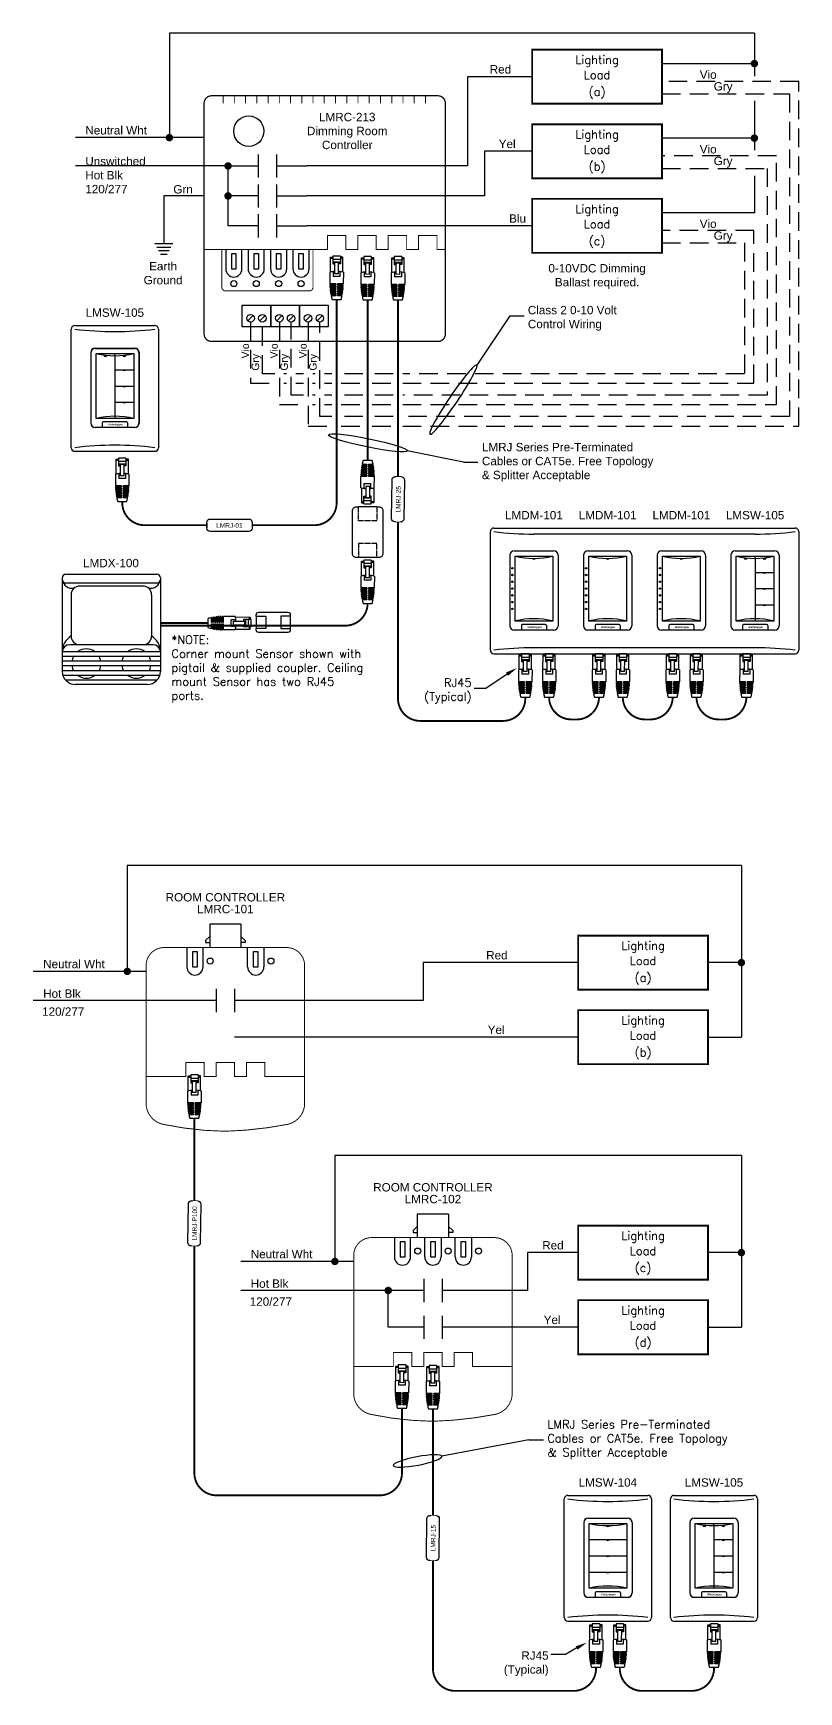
# Model space of a CAD drawing. Header units: inches. Extents: x 59 to 3361, y -1026 to 1732.
# Drawn here: x 1146.4 to 1352.3, y 31.7 to 477.8 of the extents above; entities that cross this region are included whole.
import ezdxf
from ezdxf.enums import TextEntityAlignment as Align

# ---------------------------------------------------------------- set-up
doc = ezdxf.new("R2010")
doc.units = ezdxf.units.IN
doc.header["$MEASUREMENT"] = 0
doc.linetypes.add('HIDDEN', pattern=[0.375, 0.25, -0.125])
doc.layers.add('WS_DETAIL', color=7, linetype='Continuous')
doc.styles.add('ARIAL', font='arial.ttf')
doc.styles.add('ROMANS', font='ROMANS.shx', dxfattribs={"height": 0.0625})

# ---------------------------------------------------------------- blocks, each defined once
blk = doc.blocks.new('*U122')
at = {"layer": 'WS_DETAIL', "const_width": 0.5}
for points in [[(0, 101.42), (0, 6)], [(55.84, 6), (55.84, 23.42)], [(6, 0), (49.84, 0)]]:
    blk.add_lwpolyline(points, dxfattribs=at)
for points in [[(0, 6, 0.414214), (6, 0)], [(49.84, 0, 0.414214), (55.84, 6)]]:
    blk.add_lwpolyline(points, format="xyb", dxfattribs=at)
blk = doc.blocks.new('*U123')
at = {"layer": 'WS_DETAIL', "const_width": 0.5}
for points in [[(0, 75.86), (0, 6)], [(43.86, 6), (43.86, 6.36)], [(6, 0), (37.86, 0)]]:
    blk.add_lwpolyline(points, dxfattribs=at)
for points in [[(0, 6, 0.414214), (6, 0)], [(37.86, 0, 0.414214), (43.86, 6)]]:
    blk.add_lwpolyline(points, format="xyb", dxfattribs=at)
blk = doc.blocks.new('A$C467F20F6')
at = {"linetype": 'Continuous'}
blk.add_line((36.48, 7.37), (13.08, 2.91), dxfattribs=at)
blk.add_line((36.48, 7.37), (40.37, 7.37))
at = {"extrusion": (0, 0, -1)}
blk.add_ellipse((6.54, 1.66), major_axis=(6.54, 1.25), ratio=0.168693, dxfattribs=at)
at = {"linetype": 'Continuous', "insert": (41.44, 7.37), "char_height": 2.25, "width": 57.7611, "attachment_point": 4, "style": 'ROMANS'}
blk.add_mtext('LMRJ Series Pre-Terminated \\PCables or CAT5e. Free Topology \\P& Splitter Acceptable', dxfattribs=at)
blk = doc.blocks.new('*U218')
for p, q in [((-4.19, 55.74), (-4.19, 49.41)), ((4.2, 55.74), (-4.19, 55.74)), ((4.2, 55.74), (4.2, 49.41)), ((-10.35, 49.41), (-10.35, 44.2)), ((-5.98, 44.2), (-5.98, 49.41)), ((-4.19, 52.35), (-5.3, 51.32)), ((-5.3, 51.32), (-5.3, 50.75)), ((-5.3, 50.75), (-4.19, 50.75)), ((4.2, 52.35), (5.32, 51.32)), ((5.32, 50.75), (4.2, 50.75)), ((5.32, 51.32), (5.32, 50.75)), ((6, 44.2), (6, 49.41)), ((10.36, 49.41), (10.36, 44.2)), ((-2.47, 38.28), (-2.47, 32.07)), ((-2.47, 38.28), (-2.47, 32.07)), ((2.48, 38.28), (2.48, 32.07)), ((2.48, 38.28), (2.48, 32.07))]:
    blk.add_line(p, q)
at = {"linetype": 'Continuous', "const_width": 0.25}
blk.add_lwpolyline([(0, 0, -0.048346), (-16.8, 1.88, -0.329956), (-21.3, 7.15), (-21.3, 44.59, -0.414214), (-16.48, 49.41), (16.5, 49.41, -0.414214), (21.32, 44.59), (21.32, 37.07), (21.32, 22.53), (21.32, 7.15, -0.329956), (16.82, 1.88, -0.0415), (0, 0, -0.024292)], format="xyb", dxfattribs=at)
for points in [[(-8.83, 44.2), (-7.5, 44.2), (-7.5, 48.23), (-8.83, 48.23)], [(7.52, 44.2), (8.84, 44.2), (8.84, 48.23), (7.52, 48.23)]]:
    blk.add_lwpolyline(points, close=True)
for points in [[(-2.47, 35.18), (-12, 35.18)], [(12.01, 35.18), (2.48, 35.18), (2.48, 35.18)]]:
    blk.add_lwpolyline(points)
at = {"const_width": 0.25}
blk.add_lwpolyline([(-21.3, 14.72), (-10.64, 14.72), (-10.64, 18.51), (-5.69, 18.51), (-5.69, 14.72), (-2.47, 14.72), (-2.47, 18.51), (2.49, 18.51), (2.49, 14.72), (5.7, 14.72), (5.7, 18.51), (10.66, 18.51), (10.66, 14.72), (21.32, 14.72)], dxfattribs=at)
for centre in [(-4.08, 45.77), (12.27, 45.77)]:
    blk.add_circle(centre, 0.82)
for centre in [(-8.17, 44.2), (8.18, 44.2)]:
    blk.add_arc(centre, 2.18, 180, 0)
at = {"char_height": 2.25, "width": 40.9705, "attachment_point": 2, "style": 'ARIAL'}
for s, insert in [('ROOM CONTROLLER', (0.01, 64.06)), ('LMRC-101', (0.01, 60.89))]:
    blk.add_mtext(s, dxfattribs=dict(at, insert=insert))
blk = doc.blocks.new('*U217')
for p, q in [((-4.19, 55.74), (-4.19, 49.41)), ((4.2, 55.74), (-4.19, 55.74)), ((4.2, 55.74), (4.2, 49.41)), ((-10.35, 49.41), (-10.35, 44.2)), ((-5.98, 44.2), (-5.98, 49.41)), ((-4.19, 52.35), (-5.3, 51.32)), ((-5.3, 51.32), (-5.3, 50.75)), ((-5.3, 50.75), (-4.19, 50.75)), ((-2.17, 44.2), (-2.17, 49.41)), ((2.19, 49.41), (2.19, 44.2)), ((4.2, 52.35), (5.32, 51.32)), ((5.32, 50.75), (4.2, 50.75)), ((5.32, 51.32), (5.32, 50.75)), ((6, 44.2), (6, 49.41)), ((10.36, 49.41), (10.36, 44.2)), ((-2.47, 38.28), (-2.47, 32.07)), ((-2.47, 38.28), (-2.47, 32.07)), ((2.48, 38.28), (2.48, 32.07)), ((2.48, 38.28), (2.48, 32.07)), ((-2.47, 28.4), (-2.47, 22.19)), ((-2.47, 28.4), (-2.47, 22.19)), ((2.48, 28.4), (2.48, 22.19)), ((2.48, 28.4), (2.48, 22.19))]:
    blk.add_line(p, q)
at = {"linetype": 'Continuous', "const_width": 0.25}
blk.add_lwpolyline([(0, 0, -0.048346), (-16.8, 1.88, -0.329956), (-21.3, 7.15), (-21.3, 44.59, -0.414214), (-16.48, 49.41), (16.5, 49.41, -0.414214), (21.32, 44.59), (21.32, 37.07), (21.32, 22.53), (21.32, 7.15, -0.329956), (16.82, 1.88, -0.0415), (0, 0, -0.024292)], format="xyb", dxfattribs=at)
for points in [[(-8.83, 44.2), (-7.5, 44.2), (-7.5, 48.23), (-8.83, 48.23)], [(-0.65, 44.2), (0.67, 44.2), (0.67, 48.23), (-0.65, 48.23)], [(7.52, 44.2), (8.84, 44.2), (8.84, 48.23), (7.52, 48.23)]]:
    blk.add_lwpolyline(points, close=True)
at = {"const_width": 1}
blk.add_lwpolyline([(-12.5, 35.18, 1), (-11.5, 35.18, 1)], format="xyb", close=True, dxfattribs=at)
for points in [[(-2.47, 35.18), (-12, 35.18)], [(-2.47, 25.3), (-12, 25.3), (-12, 34.68)], [(12.01, 35.18), (2.48, 35.18), (2.48, 35.18)], [(12.01, 25.3), (2.48, 25.3), (2.48, 25.3)]]:
    blk.add_lwpolyline(points)
at = {"const_width": 0.25}
blk.add_lwpolyline([(-21.3, 14.72), (-10.64, 14.72), (-10.64, 18.51), (-5.69, 18.51), (-5.69, 14.72), (-2.47, 14.72), (-2.47, 18.51), (2.49, 18.51), (2.49, 14.72), (5.7, 14.72), (5.7, 18.51), (10.66, 18.51), (10.66, 14.72), (21.32, 14.72)], dxfattribs=at)
for centre in [(-4.08, 45.77), (4.1, 45.77), (12.27, 45.77)]:
    blk.add_circle(centre, 0.82)
for centre in [(-8.17, 44.2), (0.01, 44.2), (8.18, 44.2)]:
    blk.add_arc(centre, 2.18, 180, 0)
at = {"char_height": 2.25, "width": 40.9705, "attachment_point": 2, "style": 'ARIAL'}
for s, insert in [('ROOM CONTROLLER', (0.01, 64.06)), ('LMRC-102', (0.01, 60.89))]:
    blk.add_mtext(s, dxfattribs=dict(at, insert=insert))
blk = doc.blocks.new('WallPlate1Gang')
for p, q in [((-11.72, 0.96), (-11.72, 32.87)), ((-10.76, 33.83), (10.76, 33.83)), ((11.72, 32.87), (11.72, 0.96)), ((-5.31, 27.69), (5.31, 27.69)), ((-6.49, 26.51), (-6.49, 7.57)), ((6.49, 26.51), (6.49, 7.57)), ((5.31, 6.39), (-5.31, 6.39)), ((-10.76, 0), (10.76, 0))]:
    blk.add_line(p, q)
for centre, radius, start, end in [((-10.76, 32.87), 0.96, 90, 180), ((0, 117.5), 85.31, 262.7571, 277.2429), ((10.76, 32.87), 0.96, 0, 90), ((-5.31, 26.51), 1.18, 90, 180), ((5.31, 26.51), 1.18, 0, 90), ((-5.31, 7.57), 1.18, 180, 270), ((5.31, 7.57), 1.18, 270, 0), ((-10.76, 0.96), 0.96, 180, 270), ((0, -83.67), 85.31, 82.7571, 97.2429), ((10.76, 0.96), 0.96, 270, 0)]:
    blk.add_arc(centre, radius, start, end)
blk = doc.blocks.new('*U113')
blk.add_blockref('WallPlate1Gang', (0, -0.01))
blk = doc.blocks.new('*U283')
for p, q in [((-6.5, 20.13), (-6.5, 1.18)), ((-5.32, 21.31), (5.32, 21.31)), ((-5.07, 2.44), (-5.07, 19.89)), ((-5.07, 19.89), (5.07, 19.89)), ((-0.33, 19.29), (-0.33, 19.19)), ((0.33, 19.29), (0.33, 19.19)), ((5.07, 19.89), (5.07, 2.44)), ((6.5, 20.13), (6.5, 1.18)), ((-5.07, 15.52), (0, 15.52)), ((-0.33, 15.53), (-0.33, 15.42)), ((0, 15.52), (5.07, 15.52)), ((0.33, 15.53), (0.33, 15.42)), ((-5.07, 11.16), (0, 11.16)), ((-0.33, 11.17), (-0.33, 11.06)), ((0, 11.16), (5.07, 11.16)), ((0.33, 11.17), (0.33, 11.06)), ((-5.07, 6.8), (0, 6.8)), ((-0.33, 6.81), (-0.33, 6.7)), ((0, 6.8), (5.07, 6.8)), ((0.33, 6.81), (0.33, 6.7)), ((5.32, 0), (-5.32, 0)), ((5.07, 2.44), (-5.07, 2.44)), ((5.07, 2.44), (-5.07, 2.44)), ((-3.38, 1.24), (-3.38, 0)), ((3.14, 1.48), (-3.14, 1.48)), ((3.38, 1.24), (3.38, 0))]:
    blk.add_line(p, q)
for centre, radius, start, end in [((-5.32, 20.13), 1.18, 90, 180), ((0, 41.25), 21.96, 256.6482, 283.3518), ((0, 19.73), 0.639, 238.6629, 301.3371), ((5.32, 20.13), 1.18, 0, 90), ((0, 15.97), 0.639, 238.6629, 301.3371), ((0, 11.61), 0.639, 238.6629, 301.3371), ((0, 7.25), 0.639, 238.6629, 301.3371), ((-5.32, 1.18), 1.18, 180, 270), ((0, -18.92), 21.96, 76.6482, 103.3518), ((-3.14, 1.24), 0.239, 90, 180), ((3.14, 1.24), 0.239, 0, 90), ((5.32, 1.18), 1.18, 270, 0)]:
    blk.add_arc(centre, radius, start, end)
at = {"style": 'ARIAL'}
for s, insert, char_height, width, attachment_point in [('LMSW-104', (0, 32.02), 2.25, 40.9705, 2), ('{\\fArial|b1|i1|c0|p34;Wattstopper}', (-1.79, 1.04), 0.4798, 3.7953, 1)]:
    blk.add_mtext(s, dxfattribs=dict(at, insert=insert, char_height=char_height, width=width, attachment_point=attachment_point))
blk = doc.blocks.new('*U286')
for p, q in [((-6.5, 20.13), (-6.5, 1.18)), ((-5.32, 21.31), (5.32, 21.31)), ((-5.07, 2.44), (-5.07, 19.89)), ((-5.07, 19.89), (5.07, 19.89)), ((-2.87, 19.29), (-2.87, 19.19)), ((-2.2, 19.29), (-2.87, 19.29)), ((-2.2, 19.29), (-2.2, 19.19)), ((0, 19.29), (0, 19.89)), ((0, 19.29), (0, 3.04)), ((2.2, 19.29), (2.2, 19.19)), ((2.2, 19.29), (2.87, 19.29)), ((2.87, 19.29), (2.87, 19.19)), ((5.07, 19.89), (5.07, 2.44)), ((6.5, 20.13), (6.5, 1.18)), ((0, 15.52), (5.07, 15.52)), ((2.2, 15.52), (2.2, 15.42)), ((2.87, 15.52), (2.87, 15.42)), ((0, 11.16), (5.07, 11.16)), ((2.2, 11.16), (2.2, 11.06)), ((2.87, 11.16), (2.87, 11.06)), ((0, 6.8), (5.07, 6.8)), ((2.2, 6.8), (2.2, 6.7)), ((2.87, 6.8), (2.87, 6.7)), ((5.32, 0), (-5.32, 0)), ((5.07, 2.44), (-5.07, 2.44)), ((-3.38, 1.24), (-3.38, 0)), ((3.14, 1.48), (-3.14, 1.48)), ((0, 3.04), (0, 2.44)), ((3.38, 1.24), (3.38, 0))]:
    blk.add_line(p, q)
for centre, radius, start, end in [((-5.32, 20.13), 1.18, 90, 180), ((0, 41.25), 21.96, 256.6482, 283.3518), ((-2.54, 19.73), 0.639, 238.6629, 301.3371), ((2.54, 19.73), 0.639, 238.6629, 301.3371), ((5.32, 20.13), 1.18, 0, 90), ((2.54, 15.96), 0.639, 238.6629, 301.3371), ((2.54, 11.6), 0.639, 238.6629, 301.3371), ((2.54, 7.24), 0.639, 238.6629, 301.3371), ((-5.32, 1.18), 1.18, 180, 270), ((0, -18.92), 21.96, 76.6482, 103.3518), ((-3.14, 1.24), 0.239, 90, 180), ((3.14, 1.24), 0.239, 0, 90), ((5.32, 1.18), 1.18, 270, 0)]:
    blk.add_arc(centre, radius, start, end)
at = {"style": 'ARIAL'}
for s, insert, char_height, width, attachment_point in [('LMSW-105', (0, 32.02), 2.25, 40.9705, 2), ('{\\fArial|b1|i1|c0|p34;Wattstopper}', (-1.79, 1.04), 0.4798, 3.7953, 1)]:
    blk.add_mtext(s, dxfattribs=dict(at, insert=insert, char_height=char_height, width=width, attachment_point=attachment_point))
blk = doc.blocks.new('*U112')
for p, q in [((-1.64, 7.37), (-1.63, 11.37)), ((-1.63, 11.37), (-0.99, 11.37)), ((-1.63, 11.09), (-0.99, 11.09)), ((1, 11.65), (-0.99, 11.65)), ((-0.99, 11.65), (-0.99, 9.56)), ((-0.99, 10.79), (1, 10.79)), ((-0.99, 10.12), (1, 10.12)), ((-0.5, 9.76), (-0.99, 9.76)), ((-0.99, 9.56), (-0.5, 9.56)), ((-0.5, 6.9), (-0.49, 10.12)), ((0.51, 9.89), (-0.49, 9.89)), ((0.5, 6.89), (0.51, 10.12)), ((1, 9.56), (0.5, 9.56)), ((1, 9.76), (0.51, 9.76)), ((1, 11.65), (1, 9.56)), ((1.65, 11.37), (1, 11.37)), ((1, 11.09), (1.65, 11.09)), ((1.64, 7.37), (1.65, 11.37)), ((-1.8, 7.34), (-1.81, 4.17)), ((-0.9, 7.49), (-0.9, 6.2)), ((0.9, 6.2), (-0.9, 6.2)), ((0.5, 6.89), (-0.5, 6.9)), ((0.9, 7.49), (0.9, 6.2)), ((1.81, 7.33), (1.8, 4.16)), ((-0.21, 4.16), (-1.81, 4.17)), ((-0.21, 3.92), (-1.81, 3.92)), ((-0.21, 3.67), (-1.8, 3.67)), ((-0.21, 3.42), (-1.79, 3.43)), ((-0.21, 3.18), (-1.78, 3.18)), ((-0.22, 2.93), (-1.76, 2.93)), ((-0.22, 2.69), (-1.74, 2.69)), ((-0.22, 2.44), (-1.71, 2.44)), ((-0.22, 2.19), (-1.68, 2.19)), ((-0.22, 1.95), (-1.65, 1.95)), ((-0.22, 1.7), (-1.61, 1.7)), ((-0.22, 1.45), (-1.57, 1.45)), ((-0.22, 1.21), (-1.52, 1.21)), ((-0.22, 0.96), (-1.47, 0.96)), ((-1.21, 0), (1.21, 0)), ((-0.81, 3.67), (-0.82, 3.43)), ((-0.82, 3.18), (-0.82, 2.93)), ((-0.82, 2.69), (-0.82, 2.44)), ((-0.82, 2.19), (-0.82, 1.95)), ((-0.82, 1.7), (-0.82, 1.45)), ((-0.82, 1.21), (-0.82, 0.96)), ((-0.81, 4.16), (-0.81, 3.92)), ((-0.22, 2.93), (-0.21, 3.18)), ((-0.22, 2.44), (-0.22, 2.69)), ((-0.22, 1.95), (-0.22, 2.19)), ((-0.22, 1.45), (-0.22, 1.7)), ((-0.22, 0.96), (-0.22, 1.21)), ((-0.21, 3.92), (-0.21, 4.16)), ((-0.21, 3.42), (-0.21, 3.67)), ((0.2, 1.95), (0.2, 2.19)), ((1.67, 2.19), (0.2, 2.19)), ((1.64, 1.94), (0.2, 1.95)), ((0.2, 1.45), (0.2, 1.7)), ((1.6, 1.7), (0.2, 1.7)), ((1.55, 1.45), (0.2, 1.45)), ((0.2, 0.96), (0.2, 1.21)), ((1.51, 1.2), (0.2, 1.21)), ((1.45, 0.96), (0.2, 0.96)), ((0.21, 3.92), (0.21, 4.16)), ((1.8, 4.16), (0.21, 4.16)), ((1.8, 3.91), (0.21, 3.92)), ((0.21, 3.42), (0.21, 3.67)), ((1.79, 3.67), (0.21, 3.67)), ((1.78, 3.42), (0.21, 3.42)), ((0.21, 2.93), (0.21, 3.18)), ((1.77, 3.18), (0.21, 3.18)), ((1.75, 2.93), (0.21, 2.93)), ((0.21, 2.44), (0.21, 2.68)), ((1.73, 2.68), (0.21, 2.68)), ((1.7, 2.44), (0.21, 2.44)), ((0.8, 1.7), (0.8, 1.45)), ((0.8, 1.21), (0.8, 0.96)), ((0.81, 4.16), (0.81, 3.92)), ((0.81, 3.67), (0.81, 3.42)), ((0.81, 3.18), (0.81, 2.93)), ((0.81, 2.68), (0.81, 2.44)), ((0.81, 2.19), (0.81, 1.94))]:
    blk.add_line(p, q)
for centre, radius, start, end in [((-0.01, -0.65), 8.19, 93.4212, 102.6603), ((-0.01, -0.65), 8.19, 77.1781, 86.4172), ((13.26, 4.15), 15.07, 180.8562, 181.7934), ((13.26, 4.15), 15.07, 182.7312, 183.6696), ((13.26, 4.15), 15.07, 184.6091, 185.5499), ((13.26, 4.15), 15.07, 186.4922, 187.4363), ((13.26, 4.15), 15.07, 188.3824, 189.3309), ((13.26, 4.15), 15.07, 190.282, 191.2359), ((13.26, 4.15), 15.07, 192.1931, 195.9571), ((-13.27, 4.18), 15.07, 343.8813, 347.6453), ((-13.27, 4.18), 15.07, 348.6025, 349.5565), ((-13.27, 4.18), 15.07, 350.5075, 351.456), ((-13.27, 4.18), 15.07, 352.4021, 353.3462), ((-13.27, 4.18), 15.07, 354.2885, 355.2293), ((-13.27, 4.18), 15.07, 356.1688, 357.1073), ((-13.27, 4.18), 15.07, 358.045, 358.9822)]:
    blk.add_arc(centre, radius, start, end)
blk = doc.blocks.new('A$C28216DC1')
blk.add_lwpolyline([(22.84, 8.11), (17.13, 4.27), (13.98, 4.27)])
blk.add_solid([(23.11, 7.67), (22.56, 8.56), (25.52, 9.76)])
at = {"linetype": 'Continuous', "insert": (13.29, 3.59), "char_height": 2.25, "width": 37.309, "attachment_point": 6, "style": 'ROMANS'}
blk.add_mtext('\\pi29.81;RJ45\\P\\pi22.42;(Typical)', dxfattribs=at)
blk = doc.blocks.new('A$C2A821E27')
for p, q in [((1.27, 1.3), (2.43, 2.46)), ((3.84, 1.3), (5, 2.46))]:
    blk.add_line(p, q)
blk.add_lwpolyline([(0, 4.76), (6.27, 4.76), (6.27, 0), (0, 0)], close=True)
for centre in [(1.85, 1.88), (4.42, 1.88)]:
    blk.add_circle(centre, 0.82)
blk = doc.blocks.new('*U180')
for p, q in [((-17.89, 50.31), (-17.89, 44.1)), ((-17.89, 50.31), (-17.89, 44.1)), ((-12.94, 50.31), (-12.94, 44.1)), ((-12.94, 50.31), (-12.94, 44.1)), ((-26, 47.2), (-17.89, 47.2)), ((-12.94, 47.2), (-4.83, 47.2)), ((-17.89, 42.25), (-17.89, 36.04)), ((-17.89, 42.25), (-17.89, 36.04)), ((-12.94, 42.25), (-12.94, 36.04)), ((-12.94, 42.25), (-12.94, 36.04)), ((-12.94, 39.14), (-4.83, 39.14)), ((-17.89, 34.19), (-17.89, 27.98)), ((-17.89, 34.19), (-17.89, 27.98)), ((-12.94, 34.19), (-12.94, 27.98)), ((-12.94, 34.19), (-12.94, 27.98)), ((-12.94, 31.09), (-4.83, 31.09)), ((-26.64, 24.72), (-26.64, 19.51)), ((-22.27, 19.51), (-22.27, 24.72)), ((-20.61, 24.72), (-20.61, 19.51)), ((-16.25, 19.51), (-16.25, 24.72)), ((-14.58, 24.72), (-14.58, 19.51)), ((-10.22, 19.51), (-10.22, 24.72)), ((-8.56, 24.72), (-8.56, 19.51)), ((-4.19, 19.51), (-4.19, 24.72))]:
    blk.add_line(p, q)
for points, const_width in [([(-0.09, 66.07), (30.45, 66.07, -0.414214), (32.44, 64.07), (32.44, 2, -0.414214), (30.45, 0), (-30.45, 0, -0.414214), (-32.44, 2), (-32.44, 64.07, -0.414214), (-30.45, 66.07), (-0.09, 66.07)], 0.343), ([(-27.68, 24.72), (-27.68, 14.58, 0.414214), (-26.68, 13.58), (-4.15, 13.58, 0.414214), (-3.15, 14.58), (-3.15, 24.72)], 0.25)]:
    blk.add_lwpolyline(points, format="xyb", dxfattribs=dict(const_width=const_width))
at = {"const_width": 0.25}
for points in [[(-27.34, 64.06), (-27.34, 66.07)], [(-24.32, 64.06), (-24.32, 66.07)], [(-21.29, 64.06), (-21.29, 66.07)], [(-18.27, 64.06), (-18.27, 66.07)], [(-15.24, 64.06), (-15.24, 66.07)], [(-12.22, 64.06), (-12.22, 66.07)], [(-9.19, 64.06), (-9.19, 66.07)], [(-6.17, 64.06), (-6.17, 66.07)], [(-3.15, 64.06), (-3.15, 66.07)], [(-0.12, 64.06), (-0.12, 66.07)], [(2.9, 64.06), (2.9, 66.07)], [(5.93, 64.06), (5.93, 66.07)], [(8.95, 64.06), (8.95, 66.07)], [(11.98, 64.06), (11.98, 66.07)], [(15, 64.06), (15, 66.07)], [(18.03, 64.06), (18.03, 66.07)], [(21.05, 64.06), (21.05, 66.07)], [(24.07, 64.06), (24.07, 66.07)], [(27.1, 64.06), (27.1, 66.07)], [(32.44, 24.72), (30.2, 24.72), (30.2, 28.51), (25.24, 28.51), (25.24, 24.72), (22.03, 24.72), (22.03, 28.51), (17.07, 28.51), (17.07, 24.72), (13.86, 24.72), (13.86, 28.51), (8.9, 28.51), (8.9, 24.72), (5.69, 24.72), (5.69, 28.51), (0.73, 28.51), (0.73, 24.72), (-32.44, 24.72)]]:
    blk.add_lwpolyline(points, dxfattribs=at)
for points in [[(-20.43, 52.43), (-21.24, 52.51), (-21.99, 52.75), (-22.67, 53.13), (-23.27, 53.64), (-23.77, 54.26), (-24.14, 54.98), (-24.38, 55.78), (-24.46, 56.64), (-24.46, 56.64), (-24.38, 57.45), (-24.14, 58.2), (-23.77, 58.89), (-23.27, 59.49), (-22.67, 59.98), (-21.99, 60.36), (-21.24, 60.59), (-20.43, 60.68), (-20.43, 60.68), (-19.63, 60.59), (-18.87, 60.36), (-18.19, 59.98), (-17.59, 59.49), (-17.09, 58.89), (-16.72, 58.2), (-16.48, 57.45), (-16.4, 56.64), (-16.4, 56.64), (-16.48, 55.78), (-16.72, 54.98), (-17.09, 54.26), (-17.59, 53.64), (-18.19, 53.13), (-18.87, 52.75), (-19.63, 52.51), (-20.43, 52.43), (-20.43, 52.43), (-20.43, 52.43)], [(-17.89, 39.14), (-26, 39.14), (-26, 47.2)], [(-17.89, 31.09), (-26, 31.09), (-26, 39.14)]]:
    blk.add_lwpolyline(points)
at = {"const_width": 1}
for points in [[(-26.5, 47.2, 1), (-25.5, 47.2, 1)], [(-26.5, 39.14, 1), (-25.5, 39.14, 1)]]:
    blk.add_lwpolyline(points, format="xyb", close=True, dxfattribs=at)
for points in [[(-25.12, 19.51), (-23.79, 19.51), (-23.79, 23.54), (-25.12, 23.54)], [(-19.09, 19.51), (-17.77, 19.51), (-17.77, 23.54), (-19.09, 23.54)], [(-13.06, 19.51), (-11.74, 19.51), (-11.74, 23.54), (-13.06, 23.54)], [(-7.04, 19.51), (-5.71, 19.51), (-5.71, 23.54), (-7.04, 23.54)]]:
    blk.add_lwpolyline(points, close=True)
for centre in [(-24.45, 15.57), (-18.43, 15.57), (-12.4, 15.57), (-6.37, 15.57)]:
    blk.add_circle(centre, 0.819)
for centre in [(-24.45, 19.51), (-18.43, 19.51), (-12.4, 19.51), (-6.37, 19.51)]:
    blk.add_arc(centre, 2.18, 180, 0)
at = {"xscale": 1.231745505108387, "yscale": 1.231745505108387, "zscale": 1.231745505108387}
for p in [(-22.21, 3.92), (-14.49, 3.92), (-6.76, 3.92)]:
    blk.add_blockref('A$C2A821E27', p, dxfattribs=at)
at = {"insert": (6.05, 61.48), "char_height": 2.25, "width": 40.9705, "attachment_point": 2, "style": 'ARIAL'}
blk.add_mtext('LMRC-213\\PDimming Room\\PController', dxfattribs=at)
blk = doc.blocks.new('*U115')
for p, q in [((1.21, 0), (-1.21, 0)), ((-1.81, -7.33), (-1.8, -4.16)), ((-1.8, -3.91), (-0.21, -3.92)), ((-1.8, -4.16), (-0.21, -4.16)), ((-1.79, -3.67), (-0.21, -3.67)), ((-1.78, -3.42), (-0.21, -3.42)), ((-1.77, -3.18), (-0.21, -3.18)), ((-1.75, -2.93), (-0.21, -2.93)), ((-1.73, -2.68), (-0.21, -2.68)), ((-1.7, -2.44), (-0.21, -2.44)), ((-1.67, -2.19), (-0.2, -2.19)), ((-1.64, -1.94), (-0.2, -1.95)), ((-1.6, -1.7), (-0.2, -1.7)), ((-1.55, -1.45), (-0.2, -1.45)), ((-1.51, -1.2), (-0.2, -1.21)), ((-1.45, -0.96), (-0.2, -0.96)), ((-0.81, -2.19), (-0.81, -1.94)), ((-0.81, -2.68), (-0.81, -2.44)), ((-0.81, -3.18), (-0.81, -2.93)), ((-0.81, -3.67), (-0.81, -3.42)), ((-0.81, -4.16), (-0.81, -3.92)), ((-0.8, -1.21), (-0.8, -0.96)), ((-0.8, -1.7), (-0.8, -1.45)), ((-0.21, -2.44), (-0.21, -2.68)), ((-0.21, -2.93), (-0.21, -3.18)), ((-0.21, -3.42), (-0.21, -3.67)), ((-0.21, -3.92), (-0.21, -4.16)), ((-0.2, -0.96), (-0.2, -1.21)), ((-0.2, -1.45), (-0.2, -1.7)), ((-0.2, -1.95), (-0.2, -2.19)), ((0.22, -2.93), (0.21, -3.18)), ((0.21, -3.18), (1.78, -3.18)), ((0.21, -3.42), (1.79, -3.43)), ((0.21, -3.42), (0.21, -3.67)), ((0.21, -3.67), (1.8, -3.67)), ((0.21, -3.92), (1.81, -3.92)), ((0.21, -3.92), (0.21, -4.16)), ((0.21, -4.16), (1.81, -4.17)), ((0.22, -0.96), (1.47, -0.96)), ((0.22, -0.96), (0.22, -1.21)), ((0.22, -1.21), (1.52, -1.21)), ((0.22, -1.45), (1.57, -1.45)), ((0.22, -1.45), (0.22, -1.7)), ((0.22, -1.7), (1.61, -1.7)), ((0.22, -1.95), (1.65, -1.95)), ((0.22, -1.95), (0.22, -2.19)), ((0.22, -2.19), (1.68, -2.19)), ((0.22, -2.44), (1.71, -2.44)), ((0.22, -2.44), (0.22, -2.69)), ((0.22, -2.69), (1.74, -2.69)), ((0.22, -2.93), (1.76, -2.93)), ((0.81, -3.67), (0.82, -3.43)), ((0.81, -4.16), (0.81, -3.92)), ((0.82, -1.21), (0.82, -0.96)), ((0.82, -1.7), (0.82, -1.45)), ((0.82, -2.19), (0.82, -1.95)), ((0.82, -2.69), (0.82, -2.44)), ((0.82, -3.18), (0.82, -2.93)), ((1.8, -7.34), (1.81, -4.17)), ((-1.64, -7.37), (-1.65, -11.37)), ((-0.9, -7.49), (-0.9, -6.2)), ((-0.9, -6.2), (0.9, -6.2)), ((-0.5, -6.89), (-0.51, -10.12)), ((-0.5, -6.89), (0.5, -6.9)), ((0.5, -6.9), (0.49, -10.12)), ((0.9, -7.49), (0.9, -6.2)), ((1.64, -7.37), (1.63, -11.37)), ((-1, -11.09), (-1.65, -11.09)), ((-1.65, -11.37), (-1, -11.37)), ((-1, -11.65), (-1, -9.56)), ((-1, -9.56), (-0.5, -9.56)), ((-1, -9.76), (-0.51, -9.76)), ((0.99, -10.12), (-1, -10.12)), ((0.99, -10.79), (-1, -10.79)), ((-1, -11.65), (0.99, -11.65)), ((-0.51, -9.89), (0.49, -9.89)), ((0.99, -9.56), (0.5, -9.56)), ((0.5, -9.76), (0.99, -9.76)), ((0.99, -11.65), (0.99, -9.56)), ((1.63, -11.09), (0.99, -11.09)), ((1.63, -11.37), (0.99, -11.37))]:
    blk.add_line(p, q)
for centre, radius, start, end in [((13.27, -4.18), 15.07, 163.8813, 167.6453), ((13.27, -4.18), 15.07, 178.045, 178.9822), ((13.27, -4.18), 15.07, 176.1688, 177.1073), ((13.27, -4.18), 15.07, 174.2885, 175.2293), ((13.27, -4.18), 15.07, 172.4021, 173.3462), ((13.27, -4.18), 15.07, 170.5075, 171.456), ((13.27, -4.18), 15.07, 168.6025, 169.5565), ((-13.26, -4.15), 15.07, 12.1931, 15.9571), ((-13.26, -4.15), 15.07, 10.282, 11.2359), ((-13.26, -4.15), 15.07, 8.3824, 9.3309), ((-13.26, -4.15), 15.07, 6.4922, 7.4363), ((-13.26, -4.15), 15.07, 4.6091, 5.5499), ((-13.26, -4.15), 15.07, 2.7312, 3.6696), ((-13.26, -4.15), 15.07, 0.8562, 1.7934), ((0.01, 0.65), 8.19, 257.1781, 266.4172), ((0.01, 0.65), 8.19, 273.4212, 282.6603)]:
    blk.add_arc(centre, radius, start, end)
blk = doc.blocks.new('*U133')
at = {"linetype": 'HIDDEN'}
for p, q in [((-6.83, 2.48), (-3.03, 2.48)), ((-3.03, 2.48), (-3.03, -2.48)), ((6.83, 2.48), (3.03, 2.48)), ((3.03, 2.48), (3.03, -2.48)), ((-3.03, -2.48), (-6.83, -2.48)), ((3.03, -2.48), (6.83, -2.48))]:
    blk.add_line(p, q, dxfattribs=at)
for p, q in [((-6.83, 2.48), (-6.83, -2.48)), ((6.83, 2.48), (6.83, -2.48))]:
    blk.add_line(p, q)
for points in [[(-6.83, 2.48), (-6.83, 3.08, -0.414214), (-5.83, 4.08), (5.83, 4.08, -0.414214), (6.83, 3.08), (6.83, 2.48)], [(6.83, -2.48), (6.83, -3.08, -0.414214), (5.83, -4.08), (-5.83, -4.08, -0.414214), (-6.83, -3.08), (-6.83, -2.48)]]:
    blk.add_lwpolyline(points, format="xyb")
blk = doc.blocks.new('*U185')
for p, q in [((-12.23, 13.61), (12.23, 13.61)), ((-13.2, 12.65), (-13.2, 12.23)), ((-13.19, 12.12), (-13.19, -12.51)), ((12.23, 11.27), (-12.23, 11.27)), ((8.48, 10.46), (-8.48, 10.46)), ((13.19, 12.65), (13.19, 12.23)), ((13.19, 12.12), (13.19, -12.51)), ((-10.83, 8.12), (-10.83, -2.98)), ((10.82, 8.12), (10.82, -2.98)), ((13.19, -7.24), (-13.19, -7.24)), ((13.19, -8.51), (-13.19, -8.51)), ((11.23, -5.33), (-11.23, -5.33)), ((13.19, -9.77), (-13.19, -9.77)), ((13.19, -11.04), (-13.19, -11.04)), ((13.19, -12.31), (-13.19, -12.31)), ((13.02, -13.58), (-13.02, -13.58)), ((12.3, -14.84), (-12.3, -14.84)), ((9.68, -16.02), (-9.68, -16.02))]:
    blk.add_line(p, q)
at = {"const_width": 0.5}
blk.add_lwpolyline([(13.19, 0.49), (26, 0.49)], dxfattribs=at)
for centre, radius, start, end in [((-12.23, 12.65), 0.965, 90, 180), ((12.23, 12.65), 0.965, 0, 90), ((-12.23, 12.23), 0.965, 180, 270), ((-10.51, 12.56), 2.72, 189.3383, 280.3118), ((-8.48, 8.12), 2.34, 90, 180), ((8.48, 8.12), 2.34, 0, 90), ((10.5, 12.56), 2.72, 259.6882, 350.6617), ((12.23, 12.23), 0.965, 270, 0), ((-8.13, -7.26), 5.06, 122.1791, 180.2423), ((-8.48, -2.98), 2.34, 180, 270), ((8.48, -2.98), 2.34, 270, 0), ((8.13, -7.26), 5.06, 359.7577, 57.8209), ((-11.23, -7.28), 1.96, 90, 180), ((-6.72, -10.4), 3.94, 151.3746, 170.9384), ((-6.72, -10.4), 3.94, 53.1936, 126.8064), ((-6.72, -10.4), 3.94, 9.0616, 28.6254), ((6.72, -10.4), 3.94, 151.3746, 170.9384), ((6.72, -10.4), 3.94, 53.1936, 126.8064), ((6.72, -10.4), 3.94, 9.0616, 28.6254), ((11.23, -7.28), 1.96, 0, 90), ((-9.68, -12.51), 3.51, 180, 270), ((-6.72, -10.4), 3.94, 189.4443, 209.0566), ((-6.72, -10.4), 3.94, 330.9434, 350.5557), ((6.72, -10.4), 3.94, 189.4443, 209.0566), ((9.68, -12.51), 3.51, 270, 0), ((6.72, -10.4), 3.94, 330.9434, 350.5557), ((-6.72, -10.4), 3.94, 233.8289, 306.1711), ((6.72, -10.4), 3.94, 233.8289, 306.1711)]:
    blk.add_arc(centre, radius, start, end)
at = {"rotation": 270}
blk.add_blockref('*U112', (26, 0.49), dxfattribs=at)
at = {"xscale": 0.6687071920106525, "yscale": 0.6687071920106525, "zscale": 0.6687071920106525}
blk.add_blockref('*U133', (43.55, 0.69), dxfattribs=at)
at = {"insert": (-0.09, 17.76), "char_height": 2.25, "width": 40.9705, "attachment_point": 2, "style": 'ARIAL'}
blk.add_mtext('LMDX-100', dxfattribs=at)
blk = doc.blocks.new('WallPlate4Gang')
for p, q in [((-40.62, 0.96), (-40.62, 32.88)), ((-39.66, 33.84), (-18.14, 33.84)), ((30.59, 32.2), (-28.9, 32.2)), ((-19.83, 33.84), (21.52, 33.84)), ((0, 33.84), (41.35, 33.84)), ((42.31, 32.88), (42.31, 0.96)), ((-34.21, 27.7), (-23.58, 27.7)), ((-14.38, 27.7), (-3.75, 27.7)), ((5.44, 27.7), (16.08, 27.7)), ((25.27, 27.7), (35.9, 27.7)), ((-35.39, 26.52), (-35.39, 7.57)), ((-22.4, 26.52), (-22.4, 7.57)), ((-15.56, 26.52), (-15.56, 7.57)), ((-2.57, 26.52), (-2.57, 7.57)), ((4.26, 26.52), (4.26, 7.57)), ((17.26, 26.52), (17.26, 7.57)), ((24.09, 26.52), (24.09, 7.57)), ((37.08, 26.52), (37.08, 7.57)), ((-23.58, 6.39), (-34.21, 6.39)), ((-3.75, 6.39), (-14.38, 6.39)), ((16.08, 6.39), (5.44, 6.39)), ((35.9, 6.39), (25.27, 6.39)), ((-39.66, 0), (-18.14, 0)), ((30.59, 1.64), (-28.9, 1.64)), ((-19.83, 0), (21.52, 0)), ((0, 0), (41.35, 0))]:
    blk.add_line(p, q)
for centre, radius, start, end in [((-39.66, 32.88), 0.96, 90, 180), ((-28.9, 117.54), 85.35, 262.7571, 270), ((30.59, 117.54), 85.35, 270, 277.2429), ((41.35, 32.88), 0.96, 0, 90), ((-34.21, 26.52), 1.18, 90, 180), ((-23.58, 26.52), 1.18, 0, 90), ((-14.38, 26.52), 1.18, 90, 180), ((-3.75, 26.52), 1.18, 0, 90), ((5.44, 26.52), 1.18, 90, 180), ((16.08, 26.52), 1.18, 0, 90), ((25.27, 26.52), 1.18, 90, 180), ((35.9, 26.52), 1.18, 0, 90), ((-34.21, 7.57), 1.18, 180, 270), ((-23.58, 7.57), 1.18, 270, 0), ((-14.38, 7.57), 1.18, 180, 270), ((-3.75, 7.57), 1.18, 270, 0), ((5.44, 7.57), 1.18, 180, 270), ((16.08, 7.57), 1.18, 270, 0), ((25.27, 7.57), 1.18, 180, 270), ((35.9, 7.57), 1.18, 270, 0), ((-39.66, 0.96), 0.96, 180, 270), ((-28.9, -83.7), 85.35, 90, 97.2429), ((30.59, -83.7), 85.35, 82.7571, 90), ((41.35, 0.96), 0.96, 270, 0)]:
    blk.add_arc(centre, radius, start, end)
blk = doc.blocks.new('*U114')
blk.add_blockref('WallPlate4Gang', (28.9, 0))
blk = doc.blocks.new('*U285')
for p, q in [((-6.5, 20.13), (-6.5, 1.18)), ((-5.32, 21.31), (5.32, 21.31)), ((-5.07, 2.44), (-5.07, 19.89)), ((-5.07, 19.89), (5.07, 19.89)), ((-5.07, 19.89), (5.07, 19.89)), ((-0.33, 19.29), (-0.33, 19.19)), ((0.33, 19.29), (0.33, 19.19)), ((5.07, 19.89), (5.07, 2.44)), ((6.5, 20.13), (6.5, 1.18)), ((5.32, 0), (-5.32, 0)), ((5.07, 2.44), (-5.07, 2.44)), ((5.07, 2.44), (-5.07, 2.44)), ((-3.38, 1.24), (-3.38, 0)), ((3.14, 1.48), (-3.14, 1.48)), ((3.38, 1.24), (3.38, 0))]:
    blk.add_line(p, q)
for centre in [(-5.78, 16.63), (-5.78, 14.81), (-5.78, 12.99), (-5.78, 11.16), (-5.78, 9.34), (-5.78, 7.52), (-5.78, 5.7)]:
    blk.add_circle(centre, 0.199)
for centre, radius, start, end in [((-5.32, 20.13), 1.18, 90, 180), ((0, 41.25), 21.96, 256.6482, 283.3518), ((0, 19.73), 0.639, 238.6629, 301.3371), ((5.32, 20.13), 1.18, 0, 90), ((-5.32, 1.18), 1.18, 180, 270), ((0, -18.92), 21.96, 76.6482, 103.3518), ((-3.14, 1.24), 0.239, 90, 180), ((3.14, 1.24), 0.239, 0, 90), ((5.32, 1.18), 1.18, 270, 0)]:
    blk.add_arc(centre, radius, start, end)
at = {"style": 'ARIAL'}
for s, insert, char_height, width, attachment_point in [('LMDM-101', (0, 32.02), 2.25, 40.9705, 2), ('{\\fArial|b1|i1|c0|p34;Wattstopper}', (-1.79, 1.04), 0.4798, 3.7953, 1)]:
    blk.add_mtext(s, dxfattribs=dict(at, insert=insert, char_height=char_height, width=width, attachment_point=attachment_point))
blk = doc.blocks.new('*U132')
at = {"linetype": 'HIDDEN'}
for p, q in [((-2.48, 3.03), (-2.48, 6.83)), ((2.48, 6.83), (2.48, 3.03)), ((2.48, 3.03), (-2.48, 3.03)), ((2.48, -3.03), (-2.48, -3.03)), ((-2.48, -3.03), (-2.48, -6.83)), ((2.48, -6.83), (2.48, -3.03))]:
    blk.add_line(p, q, dxfattribs=at)
for p, q in [((2.48, 6.83), (-2.48, 6.83)), ((2.48, -6.83), (-2.48, -6.83))]:
    blk.add_line(p, q)
for points in [[(-2.48, -6.83), (-3.08, -6.83, -0.414214), (-4.08, -5.83), (-4.08, 5.83, -0.414214), (-3.08, 6.83), (-2.48, 6.83)], [(2.48, 6.83), (3.08, 6.83, -0.414214), (4.08, 5.83), (4.08, -5.83, -0.414214), (3.08, -6.83), (2.48, -6.83)]]:
    blk.add_lwpolyline(points, format="xyb")
blk = doc.blocks.new('*U248')
blk.add_lwpolyline([(-1.72, -5.19), (-1.6, 5.23, -0.414214), (-0.72, 6.09), (0.85, 6.08, -0.414214), (1.72, 5.19), (1.6, -5.23, -0.414214), (0.72, -6.09), (-0.85, -6.08, -0.414214)], format="xyb", close=True)
at = {"insert": (0.08, 0), "char_height": 1.25, "attachment_point": 5, "rotation": 89.3498, "style": 'ARIAL', "bg_fill": 3, "box_fill_scale": 1, "bg_fill_color": 256, "bg_fill_transparency": 0}
blk.add_mtext_dynamic_manual_height_columns('LMRJ-15', width=12.0337, gutter_width=70, heights=[0], dxfattribs=at)
blk = doc.blocks.new('*U124')
at = {"layer": 'WS_DETAIL', "const_width": 0.5}
for points in [[(0, 113.21), (0, 6)], [(34.24, 6), (34.24, 6.38)], [(6, 0), (28.24, 0)]]:
    blk.add_lwpolyline(points, dxfattribs=at)
for points in [[(0, 6, 0.414214), (6, 0)], [(28.24, 0, 0.414214), (34.24, 6)]]:
    blk.add_lwpolyline(points, format="xyb", dxfattribs=at)
blk = doc.blocks.new('*U246')
blk.add_lwpolyline([(-1.72, -5.19), (-1.6, 5.23, -0.414214), (-0.72, 6.09), (0.85, 6.08, -0.414214), (1.72, 5.19), (1.6, -5.23, -0.414214), (0.72, -6.09), (-0.85, -6.08, -0.414214)], format="xyb", close=True)
at = {"insert": (0.08, 0), "char_height": 1.25, "attachment_point": 5, "rotation": 89.3498, "style": 'ARIAL', "bg_fill": 3, "box_fill_scale": 1, "bg_fill_color": 256, "bg_fill_transparency": 0}
blk.add_mtext_dynamic_manual_height_columns('LMRJ-25', width=12.0337, gutter_width=70, heights=[0], dxfattribs=at)
blk = doc.blocks.new('*U125')
at = {"layer": 'WS_DETAIL', "const_width": 0.5}
for points in [[(0, 60.71), (0, 6)], [(-57.66, 6), (-57.66, 6.38)], [(-6, 0), (-51.66, 0)]]:
    blk.add_lwpolyline(points, dxfattribs=at)
for points in [[(-51.66, 0, -0.414214), (-57.66, 6)], [(0, 6, -0.414214), (-6, 0)]]:
    blk.add_lwpolyline(points, format="xyb", dxfattribs=at)
blk = doc.blocks.new('*U245')
at = {"insert": (0, -0.08), "char_height": 1.25, "attachment_point": 5, "style": 'ARIAL', "bg_fill": 3, "box_fill_scale": 1, "bg_fill_color": 256, "bg_fill_transparency": 0}
blk.add_mtext_dynamic_manual_height_columns('LMRJ-01', width=12.0337, gutter_width=70, heights=[2.35], dxfattribs=at)
blk.add_lwpolyline([(-5.21, 1.66), (5.21, 1.66, -0.414214), (6.09, 0.78), (6.09, -0.78, -0.414214), (5.21, -1.66), (-5.21, -1.66, -0.414214), (-6.09, -0.78), (-6.09, 0.78, -0.414214)], format="xyb", close=True)
blk = doc.blocks.new('*U251')
blk.add_lwpolyline([(-1.72, -5.19), (-1.6, 5.23, -0.414214), (-0.72, 6.09), (0.85, 6.08, -0.414214), (1.72, 5.19), (1.6, -5.23, -0.414214), (0.72, -6.09), (-0.85, -6.08, -0.414214)], format="xyb", close=True)
at = {"insert": (0.08, 0), "char_height": 1.25, "attachment_point": 5, "rotation": 89.3606, "style": 'ARIAL', "bg_fill": 3, "box_fill_scale": 1, "bg_fill_color": 256, "bg_fill_transparency": 0}
blk.add_mtext_dynamic_manual_height_columns('LMRJ-P100', width=12.0337, gutter_width=70, heights=[0], dxfattribs=at)
blk = doc.blocks.new('*U130')
at = {"layer": 'WS_DETAIL', "const_width": 0.5}
for points in [[(0, 6.36), (0, 6)], [(25.34, 6), (25.34, 6.36)], [(6, 0), (19.34, 0)]]:
    blk.add_lwpolyline(points, dxfattribs=at)
for points in [[(0, 6, 0.414214), (6, 0)], [(19.34, 0, 0.414214), (25.34, 6)]]:
    blk.add_lwpolyline(points, format="xyb", dxfattribs=at)

msp = doc.modelspace()

# ---------------------------------------------------------------- linework, layer by layer
for p, q in [((1340.34, 477.81), (1183.01, 477.81)), ((1183.01, 477.81), (1183.01, 449.71)), ((1340.34, 477.81), (1183.01, 477.81)), ((1315.48, 469.63), (1340.34, 469.63)), ((1280.59, 425.99), (1272.28, 425.99)), ((1179.12, 421.24), (1183.94, 421.24)), ((1179.64, 420.23), (1183.42, 420.23)), ((1180.09, 419.35), (1182.97, 419.35)), ((1180.63, 418.35), (1182.43, 418.35)), ((1274.58, 401.75), (1278.47, 401.75)), ((1262.1, 362.4), (1265.98, 362.4)), ((1171.68, 253.99), (1171.68, 225.48)), ((1336.86, 253.99), (1171.68, 253.99)), ((1336.86, 253.99), (1336.86, 207.79)), ((1336.86, 227.85), (1327.86, 227.85)), ((1327.86, 207.79), (1336.86, 207.79)), ((1227.52, 175.98), (1227.52, 147.48)), ((1336.86, 175.98), (1227.52, 175.98)), ((1336.86, 175.98), (1336.86, 129.79)), ((1336.86, 149.85), (1327.86, 149.85)), ((1327.86, 129.79), (1336.86, 129.79))]:
    msp.add_line(p, q)
at = {"linetype": 'Continuous'}
for p, q in [((1274.58, 401.75), (1265.66, 388.54)), ((1262.1, 362.4), (1247, 365.48))]:
    msp.add_line(p, q, dxfattribs=at)
for points in [[(1340.34, 477.81), (1340.34, 466.28)], [(1280.59, 466.1), (1263.2, 466.1), (1263.2, 442.11), (1219.96, 442.11)], [(1340.34, 459.6), (1340.34, 449.58), (1315.48, 449.58)], [(1192.34, 449.71), (1157.71, 449.71)], [(1340.34, 449.48), (1340.34, 446.31)], [(1198.79, 442.11), (1157.71, 442.11)], [(1280.59, 446.05), (1267.74, 446.05), (1267.74, 434.05), (1219.95, 434.05)], [(1340.34, 439.4), (1340.34, 429.52), (1315.48, 429.52)], [(1192.34, 434.08), (1181.53, 434.08), (1181.53, 421.24)], [(1272.28, 425.99), (1272.28, 425.99), (1219.96, 425.99)], [(1292.96, 227.85), (1251.3, 227.85), (1251.3, 217.67), (1200.53, 217.67)], [(1176.75, 225.48), (1146.37, 225.48)], [(1195.59, 217.67), (1146.37, 217.67)], [(1292.96, 207.79), (1224.34, 207.79), (1224.34, 207.79), (1200.53, 207.79)], [(1232.59, 147.48), (1202.21, 147.48)], [(1292.96, 149.85), (1279.28, 149.85), (1279.28, 139.67), (1256.37, 139.67)], [(1251.42, 139.67), (1202.21, 139.67)], [(1292.96, 129.79), (1280.18, 129.79), (1280.18, 129.79), (1256.37, 129.79)], [(1292.55, 43.54), (1289.57, 41.82), (1285.64, 41.82)]]:
    msp.add_lwpolyline(points)
at = {"linetype": 'Continuous', "const_width": 0.5}
for points in [[(1280.59, 458.83), (1315.48, 458.83), (1315.48, 473.37), (1280.59, 473.37)], [(1315.48, 438.78), (1315.48, 453.31), (1280.59, 453.31), (1280.59, 438.78)], [(1315.48, 418.72), (1315.48, 433.26), (1280.59, 433.26), (1280.59, 418.72)], [(1292.96, 220.58), (1327.86, 220.58), (1327.86, 235.12), (1292.96, 235.12)], [(1327.86, 200.52), (1327.86, 215.06), (1292.96, 215.06), (1292.96, 200.52)], [(1292.96, 142.58), (1327.86, 142.58), (1327.86, 157.12), (1292.96, 157.12)], [(1327.86, 122.51), (1327.86, 137.06), (1292.96, 137.06), (1292.96, 122.51)]]:
    msp.add_lwpolyline(points, close=True, dxfattribs=at)
at = {"const_width": 1}
for points in [[(1339.84, 469.63, 1), (1340.84, 469.63, 1)], [(1182.51, 449.71, 1), (1183.51, 449.71, 1)], [(1339.84, 449.58, 1), (1340.84, 449.58, 1)], [(1336.36, 227.85, 1), (1337.36, 227.85, 1)], [(1171.18, 225.48, 1), (1172.18, 225.48, 1)], [(1227.02, 147.48, 1), (1228.02, 147.48, 1)], [(1336.36, 149.85, 1), (1337.36, 149.85, 1)]]:
    msp.add_lwpolyline(points, format="xyb", close=True, dxfattribs=at)
at = {"linetype": 'HIDDEN', "ltscale": 20}
for points in [[(1245.75, 372.16), (1352.3, 372.16), (1352.3, 464.85), (1315.48, 464.85)], [(1315.48, 461.49), (1349.78, 461.49), (1349.78, 374.69), (1245.75, 374.69)], [(1245.75, 377.91), (1346.26, 377.91), (1346.26, 444.8), (1315.48, 444.8)], [(1315.48, 441.44), (1343.74, 441.44), (1343.74, 380.43), (1245.75, 380.43)], [(1245.75, 383.66), (1340.23, 383.66), (1340.23, 424.74), (1315.48, 424.74)], [(1315.48, 421.38), (1337.71, 421.38), (1337.71, 386.18), (1245.75, 386.18)], [(1204.86, 400.13), (1204.86, 383.66), (1211.35, 383.66)], [(1211.35, 386.18), (1208.02, 386.18), (1208.02, 400.13)], [(1212.59, 400.13), (1212.59, 377.91), (1219.08, 377.91)], [(1219.08, 380.43), (1215.74, 380.43), (1215.74, 400.13)], [(1220.31, 400.13), (1220.31, 372.16), (1226.73, 372.16)], [(1226.73, 374.69), (1223.46, 374.69), (1223.46, 400.13)], [(1214.51, 386.18), (1213.82, 386.18)], [(1213.82, 383.66), (1214.51, 383.66)], [(1216.97, 383.66), (1219.08, 383.66)], [(1219.1, 386.18), (1216.98, 386.18)], [(1221.54, 383.66), (1222.23, 383.66)], [(1222.23, 386.18), (1221.57, 386.18)], [(1226.73, 386.18), (1224.7, 386.18)], [(1224.7, 383.66), (1226.73, 383.66)], [(1235.06, 386.18), (1229.25, 386.18)], [(1229.25, 383.66), (1235.06, 383.66)], [(1243.23, 386.18), (1237.58, 386.18)], [(1237.58, 383.66), (1243.23, 383.66)], [(1222.23, 380.43), (1221.54, 380.43)], [(1226.73, 380.43), (1224.7, 380.43)], [(1235.06, 380.43), (1229.25, 380.43)], [(1243.23, 380.43), (1237.58, 380.43)], [(1221.54, 377.91), (1222.23, 377.91)], [(1224.69, 377.91), (1226.73, 377.91)], [(1229.25, 377.91), (1235.06, 377.91)], [(1237.58, 377.91), (1243.23, 377.91)], [(1235.06, 374.69), (1229.25, 374.69)], [(1229.25, 372.16), (1235.06, 372.16)], [(1243.23, 374.69), (1237.58, 374.69)], [(1237.58, 372.16), (1243.23, 372.16)]]:
    msp.add_lwpolyline(points, dxfattribs=at)
at = {"const_width": 0.5}
msp.add_lwpolyline([(1236.32, 406.06), (1236.32, 362.87)], dxfattribs=at)
for points in [[(1236.32, 324.47), (1236.32, 324.47, -0.414214), (1230.32, 318.47), (1180.58, 318.47)], [(1285.13, 299.24, 0.414214), (1291.12, 293.24), (1292.55, 293.24, 0.414214), (1298.55, 299.24)], [(1304.95, 299.24, 0.414214), (1310.94, 293.24), (1312.37, 293.24, 0.414214), (1318.37, 299.24)], [(1324.77, 299.24, 0.414214), (1330.76, 293.24), (1332.19, 293.24, 0.414214), (1338.19, 299.24)]]:
    msp.add_lwpolyline(points, format="xyb", dxfattribs=at)
at = {"extrusion": (0, 0, -1)}
msp.add_ellipse((1259.37, 379.24), major_axis=(6.29, 9.3), ratio=0.099985, dxfattribs=at)
msp.add_ellipse((1236.4, 367.64), major_axis=(-10.6, 2.16), ratio=0.103781)
msp.add_solid([(1292.79, 43.08), (1292.3, 44.01), (1295.34, 45.01)])

# ---------------------------------------------------------------- block references
for name, p in [('*U180', (1224.79, 394.9)), ('*U112', (1227.99, 406.21)), ('*U112', (1236.32, 406.06)), ('*U112', (1244.49, 406.06)), ('*U125', (1227.99, 345.49)), ('*U124', (1244.49, 292.85)), ('*U286', (1168.34, 371.76)), ('*U113', (1168.34, 365.37)), ('*U112', (1170.33, 351.88)), ('*U115', (1236.32, 362.87)), ('*U132', (1236.33, 343.6)), ('*U285', (1281.05, 317.28)), ('*U285', (1300.88, 317.28)), ('*U285', (1320.71, 317.28)), ('*U286', (1340.54, 317.28)), ('*U114', (1281.05, 310.89)), ('*U185', (1167.39, 318.67)), ('*U112', (1236.32, 324.47)), ('*U112', (1278.73, 299.24)), ('*U112', (1285.13, 299.24)), ('*U112', (1298.55, 299.24)), ('*U112', (1304.95, 299.24)), ('*U112', (1318.37, 299.24)), ('*U112', (1324.77, 299.24)), ('*U112', (1338.19, 299.24)), ('A$C28216DC1', (1250.98, 297.32)), ('*U218', (1198.05, 182.49)), ('*U112', (1189.72, 185.99)), ('*U122', (1189.72, 84.57)), ('*U217', (1253.88, 104.49)), ('*U112', (1245.56, 107.99)), ('*U112', (1253.89, 107.85)), ('*U123', (1253.89, 31.99)), ('A$C467F20F6', (1243.22, 92.17)), ('*U283', (1300.94, 57.15)), ('*U286', (1329.48, 57.15)), ('*U113', (1300.94, 50.76)), ('*U113', (1329.48, 50.76)), ('*U112', (1297.75, 38.35)), ('*U112', (1304.15, 38.35)), ('*U112', (1329.49, 38.35)), ('*U130', (1304.15, 31.99))]:
    msp.add_blockref(name, p)

# ---------------------------------------------------------------- texts
at = {"style": 'ROMANS'}
for s, p in [('Lighting', (1298.04, 469.53)), ('Load', (1298.04, 465.46)), ('(a)', (1298.04, 460.92)), ('Lighting', (1298.04, 449.47)), ('Load', (1298.04, 445.4)), ('(b)', (1298.04, 440.87)), ('Lighting', (1298.04, 429.42)), ('Load', (1298.04, 425.35)), ('(c)', (1298.04, 420.81)), ('Lighting', (1310.41, 231.28)), ('Load', (1310.41, 227.21)), ('(a)', (1310.41, 222.67)), ('Lighting', (1310.41, 211.22)), ('Load', (1310.41, 207.14)), ('(b)', (1310.41, 202.61)), ('Lighting', (1310.41, 153.28)), ('Load', (1310.41, 149.2)), ('(c)', (1310.41, 144.67)), ('Lighting', (1310.41, 133.21)), ('Load', (1310.41, 129.14)), ('(d)', (1310.41, 124.6))]:
    msp.add_text(s, height=2.25, dxfattribs=at).set_placement(p, align=Align.CENTER)
at = {"linetype": 'Continuous', "style": 'ARIAL'}
for s, insert, char_height, width, attachment_point in [('Red', (1269.17, 468.07), 2.249, 51.3211, 4), ('Vio', (1325.65, 466.64), 2.249, 51.3211, 4), ('Gry', (1329.41, 463.17), 2.249, 51.3211, 4), ('Neutral Wht', (1160.39, 451.67), 2.2491, 37.2941, 4), ('Yel', (1271.59, 448.01), 2.249, 51.3211, 4), ('Vio', (1325.65, 446.58), 2.249, 51.3211, 4), ('Unswitched\\PHot Blk\\P120/277', (1160.39, 439.61), 2.249, 57.738, 4), ('Gry', (1329.41, 443.11), 2.249, 51.3211, 4), ('Blu', (1274.38, 427.96), 2.249, 51.3211, 4), ('Vio', (1325.65, 426.52), 2.249, 51.3211, 4), ('Gry', (1329.41, 423.05), 2.249, 51.3211, 4), ('LMRJ Series Pre-Terminated \\PCables or CAT5e. Free Topology \\P& Splitter Acceptable', (1267.06, 362.4), 2.2491, 57.738, 4), ('{\\Fromans|c0;*NOTE:\\PCorner mount Sensor shown with pigtail & supplied coupler. Ceiling mount Sensor has two RJ45 ports. }', (1183.58, 315.81), 2.2491, 57.738, 1), ('Neutral Wht', (1149.05, 227.45), 2.25, 37.309, 4), ('Red', (1268.21, 229.82), 2.25, 51.3416, 4), ('Hot Blk', (1149.05, 219.5), 2.25, 37.309, 4), ('120/277', (1148.77, 214.67), 2.25, 37.309, 4), ('Yel', (1268.62, 209.76), 2.25, 51.3416, 4), ('Red', (1283.28, 151.82), 2.25, 51.3416, 4), ('Neutral Wht', (1204.89, 149.45), 2.25, 37.309, 4), ('Hot Blk', (1204.89, 141.5), 2.25, 37.309, 4), ('120/277', (1204.61, 136.67), 2.25, 37.309, 4), ('Yel', (1283.68, 131.75), 2.25, 51.3416, 4), ('RJ45\\P(Typical)', (1285, 39.29), 2.25, 37.309, 6)]:
    msp.add_mtext(s, dxfattribs=dict(at, insert=insert, char_height=char_height, width=width, attachment_point=attachment_point))
at = {"style": 'ARIAL'}
for s, insert, char_height, width, attachment_point in [('Grn', (1184.06, 435.81), 2.248, 35.2871, 4), ('Earth\\PGround', (1181.32, 413.25), 2.248, 57.7149, 5), ('0-10VDC Dimming\\PBallast required.', (1298.04, 415.71), 2.25, 40.9705, 2)]:
    msp.add_mtext(s, dxfattribs=dict(at, insert=insert, char_height=char_height, width=width, attachment_point=attachment_point))
at = {"insert": (1279.42, 404.46), "char_height": 2.2491, "attachment_point": 1, "style": 'ARIAL'}
msp.add_mtext('{\\fHelveticaNeueLTStd-BdCn|b0|i0|c0|p1;Class 2 0-10 Volt \\PControl Wiring}', dxfattribs=at)
at = {"linetype": 'Continuous', "char_height": 1.999, "width": 51.3211, "attachment_point": 4, "rotation": 90, "style": 'ARIAL'}
for s, insert in [('Vio', (1203.45, 390.34)), ('Vio', (1211.18, 390.34)), ('Vio', (1218.92, 390.34)), ('Gry', (1206.44, 387.05)), ('Gry', (1214.17, 387.05)), ('Gry', (1221.9, 387.05))]:
    msp.add_mtext(s, dxfattribs=dict(at, insert=insert))

# ---------------------------------------------------------------- next in the draw order: block references
for name, p in [('*U246', (1244.49, 352.46)), ('*U245', (1199.16, 345.49)), ('*U251', (1189.72, 157.72)), ('*U248', (1253.89, 73.1))]:
    msp.add_blockref(name, p)

doc.saveas('drawing.dxf')
